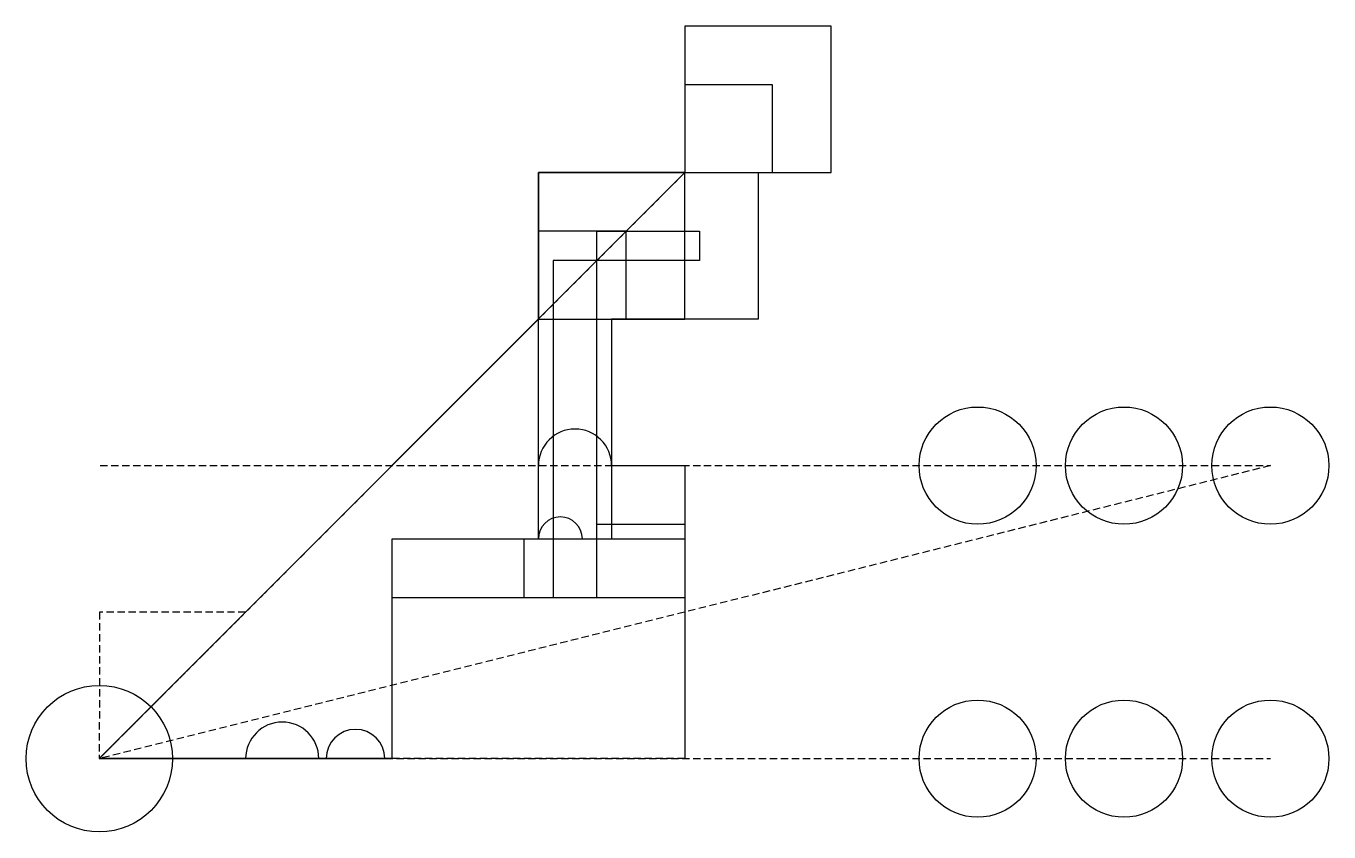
# Model space of a CAD drawing. Extents: x -5 to 84, y -5 to 50.
import ezdxf

# ---------------------------------------------------------------- set-up
doc = ezdxf.new("R2010")
doc.units = 0
doc.linetypes.add('DASHED', pattern=[0.75, 0.5, -0.25])
for name, color, linetype in [('G00', 253, 'DASHED'), ('G01', 4, 'CONTINUOUS'), ('G01Z', 2, 'CONTINUOUS'), ('G02', 4, 'CONTINUOUS'), ('G40', 4, 'CONTINUOUS'), ('G41', 4, 'CONTINUOUS'), ('G41D', 6, 'CONTINUOUS'), ('G42', 4, 'CONTINUOUS'), ('G42D', 6, 'CONTINUOUS'), ('G81', 110, 'CONTINUOUS')]:
    doc.layers.add(name, color=color, linetype=linetype)

msp = doc.modelspace()

# ---------------------------------------------------------------- linework, layer by layer
at = {"layer": 'G00', "linetype": 'DASHED'}
for p, q in [((40, 40, 100), (0, 0, 200)), ((40, 40, 100), (0, 0, 200)), ((30, 30, 100), (0, 0, 100)), ((30, 30, 100), (0, 0, 100)), ((80, 20, -20), (0, 0, 200)), ((0.06, 20, 2), (60, 20, 2)), ((60, 20, 2), (60, 20, -20)), ((60, 20, -20), (70, 20, -20)), ((70, 20, -20), (80, 20, -20)), ((0, 0, 200), (10, 10, 200)), ((0.02, 10, 200), (0, 0, 200)), ((10, 10, 200), (0.02, 10, 200)), ((0, 0, 200), (0, 0)), ((5, 0, -5), (0, 0, 200)), ((0, 0, 200), (0, 0, 100)), ((0, 0, 200), (0, 0, 100)), ((0, 0, 200), (0, 0, 100)), ((0, 0, 200), (0, 0, 100)), ((0, 0, 100), (0, 0, 50)), ((40, 0, 50), (0, 0, 200)), ((0, 0, 200), (0, 0, 100)), ((0, 0, 100), (0, 0, 60)), ((40, 0, 60), (0, 0, 200)), ((0, 0, 200), (0, 0, 100)), ((0, 0, 100), (0, 0, 70)), ((40, 0, 70), (0, 0, 200)), ((0, 0, 200), (0, 0, 100)), ((0, 0, 100), (0, 0, 80)), ((40, 0, 80), (0, 0, 200)), ((0, 0, 200), (0, 0, 100)), ((0, 0, 100), (0, 0, 90)), ((40, 0, 90), (0, 0, 200)), ((0, 0, 200), (10, 0, 200)), ((10, 0, 200), (0, 0, 200)), ((0, 0, 200), (10, 0, 200)), ((20, 0, 200), (0, 0, 200)), ((0.06, 0, 100), (60, 0, 100)), ((60, 0, 100), (60, 0, 2)), ((60, 0, 2), (70, 0, 2)), ((70, 0, 2), (80, 0, 2))]:
    msp.add_line(p, q, dxfattribs=at)
at = {"layer": 'G01', "linetype": 'CONTINUOUS'}
for p, q in [((0, 0, 100), (40, 40, 100)), ((0, 0, 100), (40, 40, 100)), ((0, 0, 100), (30, 30, 100)), ((0, 0, 100), (30, 30, 100)), ((0, 0, 100), (30, 30, 100)), ((0, 0), (5, 0)), ((0, 0, 50), (20, 0, 50)), ((0, 0, 60), (20, 0, 60)), ((0, 0, 70), (20, 0, 70)), ((0, 0, 80), (20, 0, 80)), ((0, 0, 90), (20, 0, 90))]:
    msp.add_line(p, q, dxfattribs=at)
at = {"layer": 'G01Z', "linetype": 'CONTINUOUS'}
for p, q in [((60, 20, -20), (60, 20, -10)), ((70, 20, -20), (70, 20, -10)), ((80, 20, -20), (80, 20, -10)), ((60, 0, 2), (60, 0, -10)), ((70, 0, 2), (70, 0, -10)), ((80, 0, 2), (80, 0, -10))]:
    msp.add_line(p, q, dxfattribs=at)
at = {"layer": 'G02', "linetype": 'CONTINUOUS'}
msp.add_circle((0, 0), 5, dxfattribs=at)
for centre, radius in [((12.5, 0, 200), 2.5), ((17.5, 0, 200), 2)]:
    msp.add_arc(centre, radius, 0, 180, dxfattribs=at)
at = {"layer": 'G40', "linetype": 'CONTINUOUS'}
for p, q in [((40, 50, 100), (40, 40, 100)), ((40, 46, 100), (40, 40, 100)), ((30, 40, 100), (30, 30, 100)), ((30, 36, 100), (30, 30, 100)), ((40, 20, 50), (40, 0, 50)), ((40, 20, 60), (40, 0, 60)), ((40, 16, 50), (40, 0, 50)), ((40, 16, 60), (40, 0, 60)), ((40, 15, 70), (40, 0, 70)), ((40, 15, 80), (40, 0, 80)), ((40, 15, 90), (40, 0, 90)), ((40, 11, 70), (40, 0, 70)), ((40, 11, 80), (40, 0, 80)), ((40, 11, 90), (40, 0, 90))]:
    msp.add_line(p, q, dxfattribs=at)
at = {"layer": 'G41', "linetype": 'CONTINUOUS'}
for p, q in [((50, 50, 100), (40, 50, 100)), ((50, 40, 100), (50, 50, 100)), ((40, 40, 100), (30, 40, 100)), ((40, 30, 100), (40, 40, 100)), ((40, 40, 100), (50, 40, 100)), ((30, 30, 100), (40, 30, 100))]:
    msp.add_line(p, q, dxfattribs=at)
at = {"layer": 'G41D', "linetype": 'CONTINUOUS'}
for p, q in [((46, 46, 100), (40, 46, 100)), ((46, 40, 100), (46, 46, 100)), ((40, 40, 100), (46, 40, 100)), ((36, 36, 100), (30, 36, 100)), ((36, 30, 100), (36, 36, 100)), ((30, 30, 100), (36, 30, 100))]:
    msp.add_line(p, q, dxfattribs=at)
at = {"layer": 'G42', "linetype": 'CONTINUOUS'}
for p, q in [((30, 15, 70), (30, 40, 70)), ((30, 40, 70), (45, 40, 70)), ((45, 40, 70), (45, 30, 70)), ((45, 30, 70), (35, 30, 70)), ((35, 30, 70), (35, 15, 70)), ((30, 15, 50), (30, 20, 50)), ((30, 15, 60), (30, 20, 60)), ((35, 20, 50), (40, 20, 50)), ((35, 20, 60), (40, 20, 60)), ((20, 0, 50), (20, 15, 50)), ((20, 15, 50), (30, 15, 50)), ((20, 0, 60), (20, 15, 60)), ((20, 15, 60), (30, 15, 60)), ((20, 0, 70), (20, 15, 70)), ((20, 15, 70), (30, 15, 70)), ((20, 0, 80), (20, 15, 80)), ((20, 15, 80), (30, 15, 80)), ((20, 0, 90), (20, 15, 90)), ((20, 15, 90), (30, 15, 90)), ((30, 15, 90), (40, 15, 90)), ((33, 15, 80), (40, 15, 80)), ((35, 15, 70), (40, 15, 70))]:
    msp.add_line(p, q, dxfattribs=at)
for centre, radius in [((32.5, 20, 50), 2.5), ((32.5, 20, 60), 2.5), ((31.5, 15, 80), 1.5)]:
    msp.add_arc(centre, radius, 0, 180, dxfattribs=at)
at = {"layer": 'G42D', "linetype": 'CONTINUOUS'}
for p, q in [((34, 15, 70), (34, 36, 70)), ((34, 36, 70), (41, 36, 70)), ((41, 36, 70), (41, 34, 70)), ((35, 34, 70), (31, 34, 70)), ((31, 34, 70), (31, 30, 70)), ((41, 34, 70), (35, 34, 70)), ((31, 30, 70), (31, 15, 70)), ((34, 15, 50), (34, 16, 50)), ((34, 16, 50), (35, 16, 50)), ((34, 15, 60), (34, 16, 60)), ((34, 16, 60), (35, 16, 60)), ((35, 16, 50), (40, 16, 50)), ((35, 16, 60), (40, 16, 60)), ((29, 15, 80), (29, 11, 80)), ((31, 15, 70), (31, 11, 70)), ((34, 11, 50), (34, 15, 50)), ((34, 11, 60), (34, 15, 60)), ((34, 11, 70), (34, 15, 70)), ((34, 11, 80), (34, 15, 80)), ((20, 0, 50), (20, 11, 50)), ((20, 11, 50), (30, 11, 50)), ((20, 0, 60), (20, 11, 60)), ((20, 11, 60), (30, 11, 60)), ((20, 0, 70), (20, 11, 70)), ((20, 11, 70), (30, 11, 70)), ((20, 0, 80), (20, 11, 80)), ((20, 11, 80), (30, 11, 80)), ((20, 0, 90), (20, 11, 90)), ((20, 11, 90), (30, 11, 90)), ((29, 11, 80), (33, 11, 80)), ((30, 11, 50), (34, 11, 50)), ((30, 11, 60), (34, 11, 60)), ((30, 11, 70), (34, 11, 70)), ((30, 11, 80), (34, 11, 80)), ((30, 11, 90), (40, 11, 90)), ((31, 11, 70), (35, 11, 70)), ((33, 11, 80), (40, 11, 80)), ((35, 11, 70), (40, 11, 70))]:
    msp.add_line(p, q, dxfattribs=at)
at = {"layer": 'G81', "linetype": 'CONTINUOUS'}
for centre in [(60, 20, -20), (70, 20, -20), (80, 20, -20), (60, 0, 2), (70, 0, 2), (80, 0, 2)]:
    msp.add_circle(centre, 4, dxfattribs=at)

doc.saveas('drawing.dxf')
